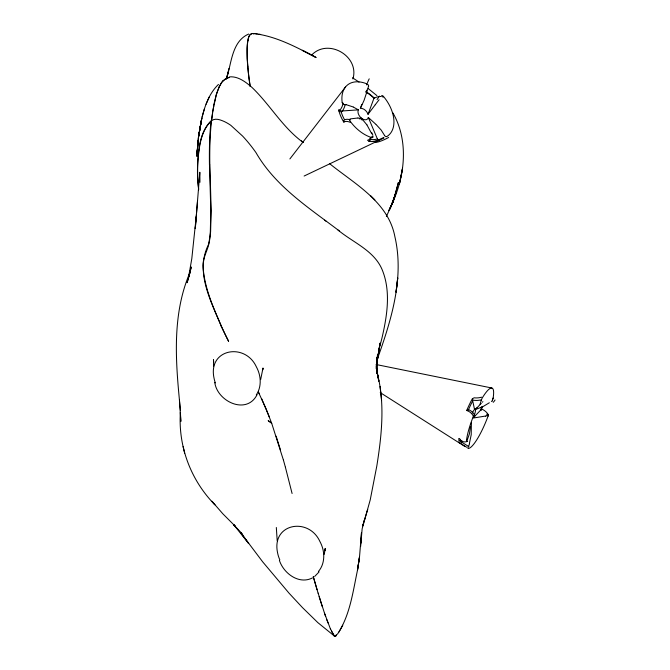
<?xml version="1.0" encoding="UTF-8"?>
<svg xmlns="http://www.w3.org/2000/svg" width="670" height="670" viewBox="0 0 670 670"><rect width="100%" height="100%" fill="white"/><g stroke="black" fill="none" stroke-linecap="round" stroke-linejoin="round"><path stroke-width="1" d="M376.741 366.339L376.774 357.671L376.833 370.778M360.845 543.177L361.473 532.893L359.514 556.946L357.47 570.296C352.881 591.995 350.008 615.429 337.378 634.281M360.636 546.502L362.143 528.831L370.234 499.854L376.816 465.977C381.707 435.341 385.158 403.482 377.218 373.031L378.826 381.23L376.239 367.78L377.788 375.962L376.49 365.301L377.193 373.667L376.833 368.349L376.841 371.18M470.558 426.371L469.41 433.925L466.898 441.002M376.498 369.949L377.436 355.753L376.791 364.647L378.131 354.053L376.892 362.127M197.533 200.673L195.28 228.621L199.827 172.257L199.945 182.299M198.37 138.07L201.226 121.019L198.37 138.07L197.039 153.43L198.37 138.07L201.226 121.019C204.115 107.837 208.47 94.026 218.462 84.42M197.039 153.43L197.273 150.758M196.235 216.469L191.813 258.578L188.505 277.522L191.302 266.987L187.123 282.698L190.071 272.238C171.227 315.754 175.875 364.304 180.431 410.191M488.338 415.006L488.028 416.187A32.47 6.817 -68 0 1 468.029 448.381M467.936 447.912L468.322 446.455M198.747 150.834C200.087 140.055 202.977 128.648 211.092 120.893A464.452 79.973 74.8 0 0 209.459 165.038M212.532 112.987L211.569 120.734C215.204 117.778 220.229 119.788 224.006 121.412A42.185 37.386 4.3 0 1 230.832 125.349L242.615 136.094A164.317 145.625 4.3 0 1 256.024 152.685C275.471 186.503 309.13 207.968 339.422 231.041M212.532 112.091L216.167 95.374A426.614 72.996 74.8 0 1 219.609 86.17L221.452 82.896A288.427 49.346 74.8 0 1 222.666 81.288L226.318 78.197L229.366 77.427M376.28 366.155L376.582 364.137M376.163 367.185L380.091 343.074L377.043 361.507L379.212 350.251M260.655 379.614L263.009 368.006L262.431 370.51L263.025 368.542M324.221 554.408L325.302 548.403L324.741 550.832L325.176 549.023M213.722 105.843L211.41 120.835C203.261 128.573 200.338 139.988 198.973 150.775A196.344 173.999 4.3 0 0 198.705 189.124M247.841 40.619C248.411 37.981 249.031 33.768 252.414 33.517A100.383 17.202 74.8 0 1 253.913 33.835M213.738 105.09L216.301 94.554L219.241 86.723M352.923 78.951C359.782 56.079 327.865 37.713 311.542 55.183M481.177 400.501L482.082 398.265A32.47 6.817 -68 0 1 493.145 397.896M226.527 78.742C231.468 63.616 231.761 41.247 248.696 34.036M226.51 78.792L228.989 68.415M226.427 79.035L228.152 71.975M208.429 244.701C194.936 271.878 210.765 300.654 221.209 326.131M391.238 205.589L389.965 208.973L395.719 193.571L394.32 198.111L398.407 182.475L392.821 202.516L386.372 216.46M204.35 109.068L202.131 116.948M364.706 519.016L362.688 525.933L363.282 523.89M367.26 90.676L364.12 100.215L360.762 107.585M364.086 521.084L367.738 509.393M469.377 443.582L471.203 434.771L471.404 422.502M392.821 202.516L394.571 197.29M376.867 360.41C390.92 321.307 404.546 278.561 394.915 236.82C388.391 201.854 354.698 183.999 329.464 163.547M375.208 104.813L368.039 114.285A6.532 4.179 51.1 0 0 360.334 108.398L361.817 104.386M368.039 114.285L373.977 98.222A29.329 18.768 51.1 0 0 370.242 94.956A29.254 18.718 51.1 0 0 366.272 92.334M336.382 634.892L335.561 636.425L334.288 636.023L330.377 628.753M336.39 634.808L335.57 636.341L334.288 635.947L331.483 631.215M395.719 193.571L391.556 204.744C405.015 176.629 409.002 140.893 392.905 112.928M473.531 416.539A12.604 11.616 -55.2 0 0 467.451 410.794L466.714 410.467L467.384 408.918A30.845 6.474 -68 0 1 471.806 399.73L472.509 398.424L473.296 398.642M209.342 96.832L206.042 104.269M389.479 209.375L393.608 200.539L388.726 210.539M461.89 440.483L461.136 442.041M339.028 631.936L342.755 625.236M257.129 394.571C246.803 415.35 217.348 401.749 214.743 382.394M256.292 394.915C260.069 389.421 260.932 382.361 259.659 375.912A38.768 34.296 4.1 0 0 256.325 366.766C245.019 342.169 207.6 348.827 214.057 378.265A38.768 34.296 4.1 0 0 215.363 382.939M379.103 99.721L375.275 104.729M473.933 415.291L473.196 416.723A32.47 6.817 -68 0 0 466.421 440.91M319.079 571.895L314.674 576.46M289.875 158.941L345.469 87.05M318.409 571.493C323.359 565.865 324.64 557.808 323.208 550.614A38.768 34.421 4.5 0 0 319.875 541.435C308.569 516.696 271.141 523.412 277.606 552.934A38.768 34.421 4.5 0 0 279.817 559.86M339.003 109.486L339.012 111.371M222.842 81.045L226.736 77.946L229.45 77.536M473.296 417.519A6.532 1.373 -68 0 0 475.424 409.471L479.879 404.797L481.119 400.878M480.222 404.446L481.294 403.332M482.358 402.209L482.894 401.657M473.539 417.552L481.537 409.177A29.254 6.139 -68 0 0 482.433 406.338M344.053 120.232A1.709 1.156 89.2 0 0 343.827 122.108L344.229 121.756M370.041 94.378L370.359 94.495A2.806 0.771 -52.6 0 1 370.242 94.956M466.714 410.467L467.844 409.697M477.107 407.762L474.569 409.487A6.532 1.373 -68 0 0 472.266 413.063M474.553 409.504L472.702 400.911A29.162 6.122 -68 0 0 468.514 409.613L468.623 410.132M489.343 402.754L482.802 406.724L475.424 409.471M369.245 140.901L368.743 141.169L370.049 141.378A30.812 19.723 51.1 0 0 377.62 140.859L378.935 140.357M304.121 176.034L384.01 137.961M312.488 577.892C298.996 584.91 283.661 573.378 279.398 560.413M485.624 416.028L473.338 418.03M473.38 417.301L474.36 415.861M229.475 76.882C238.177 76.087 245.781 82.05 251.987 87.427C270.152 104.822 282.564 127.493 303.192 142.484L301.441 140.976L302.982 142.249M350.184 118.908L357.772 118.012M375.769 124.201L368.341 117.484A6.532 4.179 51.1 0 1 361.607 118.322A6.532 4.179 51.1 0 1 358.366 109.855L340.93 111.061A29.17 18.668 51.1 0 0 344.606 119.88A13.559 8.107 51.9 0 1 350.335 119.846M359.354 118.858L362.093 118.674M357.998 117.995L361.683 118.565L366.9 124.838M253.612 33.534C275.588 36.038 295.663 46.766 314.967 56.891M346.072 104.629L353.09 106.932M255.312 33.659L257.255 33.952M258.821 34.178L260.663 34.463M376.063 364.505L491.864 388.014M340.519 110.994L338.878 110.156M358.341 109.838L353.316 107.049M481.387 410.283L480.625 410.007L481.144 408.457A30.845 6.474 -68 0 0 481.621 406.958M311.533 55.015L302.254 50.292L316.282 57.561M311.734 55.124L315.093 56.967M459.545 438.833L458.883 438.431L458.866 439.302A30.845 6.474 -68 0 0 459.679 443.004L460.332 443.565M352.521 77.795L359.045 82.067M380.217 392.587L464.695 446.362M337.94 229.969C352.897 242.49 373.617 250.22 381.9 269.089C390.928 290.353 387.335 314.347 382.403 336.173A342.688 303.686 4.3 0 1 378.751 349.966M270.119 422.041L268.168 420.601L271.719 423.373L283.444 460.173M324.657 220.17L326.123 221.267M334.657 636.257L317.873 622.648L302.505 607.631L289.072 593.21L262.682 561.845L240.823 532.801L248.679 543.512L233.721 524.736L235.237 526.226L222.775 513.731L211.888 501.21L214.928 504.82C190.908 480.365 178.094 446.597 180.398 412.326L180.85 421.405L179.451 400.241M368.199 88.574L376.917 95.617M376.088 124.503L381.171 130.064L384.647 135.575M373.994 97.787L374.446 98.222M370.477 195.54L374.865 199.895M368.307 117.443L377.403 138.958A29.162 18.668 51.1 0 1 370.719 139.511M233.721 524.736L242.733 534.459M378.089 140.03L377.461 139.067M366.917 124.863L371.741 133.774M343.752 122.032L342.948 120.684A30.812 19.723 51.1 0 1 339.062 111.413M258.36 392L266.099 408.859L271.719 423.373M258.394 391.984L259.466 394.136M261.643 398.692L269.474 417.36M221.36 326.081C213.261 307.446 204.677 288.276 203.119 267.791C202.139 259.491 206.728 252.33 208.705 244.609A221.502 38.324 74.8 0 0 210.614 231.535L211.159 210.69L209.894 164.979M361.138 117.937L362.009 120.014M330.369 628.803L324.514 613.234L318.108 593.101M326.843 619.792L328.04 622.974M324.489 613.259L325.645 616.551M276.149 436.187L280.412 449.746M322.278 606.626L319.121 596.551M313.309 576.661A241.384 41.532 74.8 0 0 317.086 589.675L318.091 593.151M283.444 460.148L285.387 467.166M285.387 467.191L292.095 493.505M183.119 446.496L184.669 453.288M250.078 86.053L249.433 81.648A116.086 19.924 74.8 0 1 248.084 70.442L247.749 66.698M250.212 86.497L249.14 78.851A153.874 26.348 74.8 0 1 248.31 71.707L247.264 58.885L247.171 48.29A127.292 21.792 74.8 0 1 247.465 43.868C248.093 40.351 247.925 34.647 252.188 33.5A100.09 17.127 74.8 0 1 253.922 33.785M276.325 527.491L277.204 540.807M380.041 386.481L381.599 400.409M472.643 400.199L472.534 398.717M213.479 360.334L213.63 362.319L213.487 359.706L213.63 366.113M209.492 165.13L210.824 210.807L210.321 231.678A221.201 38.09 74.8 0 1 208.437 244.718M209.819 164.77A464.268 80.333 74.8 0 1 211.536 120.65M228.612 341.239A242.155 41.523 74.8 0 1 221.368 326.215M317.078 589.734A242.264 41.682 74.8 0 1 313.3 576.736M219.249 86.757A328.2 56.255 74.8 0 1 222.825 81.003M247.766 66.74A119.227 20.443 74.8 0 1 247.808 40.51M198.647 189.886A196.561 174.192 4.3 0 1 198.772 150.834M228.478 341.189A241.384 41.515 74.8 0 1 221.209 326.156M371.75 132.702A35.736 6.851 71.1 0 1 372.889 135.239M372.386 136.211A13.559 4.69 -7.2 0 1 369.84 138.305M344.02 104.679A35.736 22.629 -56.6 0 1 346.013 104.78M345.017 105.366A13.559 6.876 -86.6 0 1 341.122 112.208M379.396 96.078A36.967 20.041 -25 0 1 377.034 99.545M374.095 98.356A13.559 11.524 34.1 0 1 381.272 96.48M368.391 86.413A13.559 9.263 -17.5 0 1 365.535 92.025M383.692 137.484A13.559 1.901 -28.1 0 1 373.19 141.353M367.495 82.67A36.967 6.34 -80.3 0 1 369.22 78.826M383.491 96.463A32.47 20.778 51.1 0 1 386.858 136.529M342.161 102.393A32.47 20.778 51.1 0 1 367.135 83.968M366.925 84.01A12.604 8.626 -21.7 0 1 366.825 84.973M367.143 84.068A1.801 1.156 51.1 0 1 368.701 86.154M343.844 104.445A1.801 1.072 50.5 0 1 342.228 102.418M343.174 103.121A12.604 6.265 -86.8 0 1 339.221 110.701M366.666 92.125A30.812 19.723 51.1 0 1 373.994 97.854M381.64 95.592A1.801 1.198 56.5 0 1 383.449 96.488M382.26 96.832A12.604 10.846 34 0 1 383.5 96.916M344.279 121.831A12.604 7.119 49.5 0 1 350.226 122.325M349.648 119.277A1.801 1.156 51.1 0 0 350.083 121.102A32.47 20.778 51.1 0 0 371.649 137.576A1.801 1.164 46.7 0 0 372.989 136.445M371.448 137.584A12.604 4.213 -6.3 0 1 367.411 140.348M388.65 137.451A12.604 2.42 -27.5 0 1 375.795 142.3M370.368 139.712A1.709 1.533 -12.1 0 1 368.743 141.136M386.565 136.613A1.801 1.156 51.1 0 1 384.63 135.625M468.498 409.655A13.559 12.588 -53.9 0 1 474.544 414.931M474.762 415.928A35.736 3.777 60.7 0 1 474.67 416.397M469.561 443.666A35.736 31.507 82.3 0 1 468.581 446.329M468.849 446.58A13.559 0.737 32.4 0 1 461.136 441.773M495.038 399.982A36.967 11.407 -15.6 0 1 493.229 402.31M492.408 401.096A13.559 10.511 22.5 0 1 491.395 401.439M481.588 409.035A13.559 13.517 4.1 0 1 488.212 414.537M480.817 399.923A13.559 9.12 -9.2 0 1 473.12 400.149M487.81 414.328A36.967 17.989 58.5 0 1 485.758 416.246M486.814 414.094A12.604 12.562 -36.5 0 1 488.145 416.162M466.714 447.284A12.604 0.595 33 0 1 461.471 443.934M493.12 398.014A1.801 0.511 -69.4 0 1 492.165 400.518M493.597 398.424A12.604 9.757 20.7 0 1 492.475 398.91M467.652 441.279A13.559 7.73 48 0 1 466.496 441.396M466.848 441.58A12.604 7.311 51.6 0 1 459.486 440.14M461.471 442.309A1.742 0.905 -62.9 0 1 460.491 443.272M461.253 441.806A29.17 6.122 -68 0 1 460.499 439.227M481.604 397.184A12.604 7.998 -10.5 0 1 473.791 397.771M198.069 140.976L196.896 156.236L198.069 140.976M396.657 286.919L396.037 292.221L397.729 277.874L396.657 286.919M359.087 559.71L357.47 570.296L359.514 556.946L359.087 559.71M201.804 118.255L198.764 135.323L201.804 118.255M402.553 168.287L399.303 184.56L402.553 168.287"/></g></svg>
